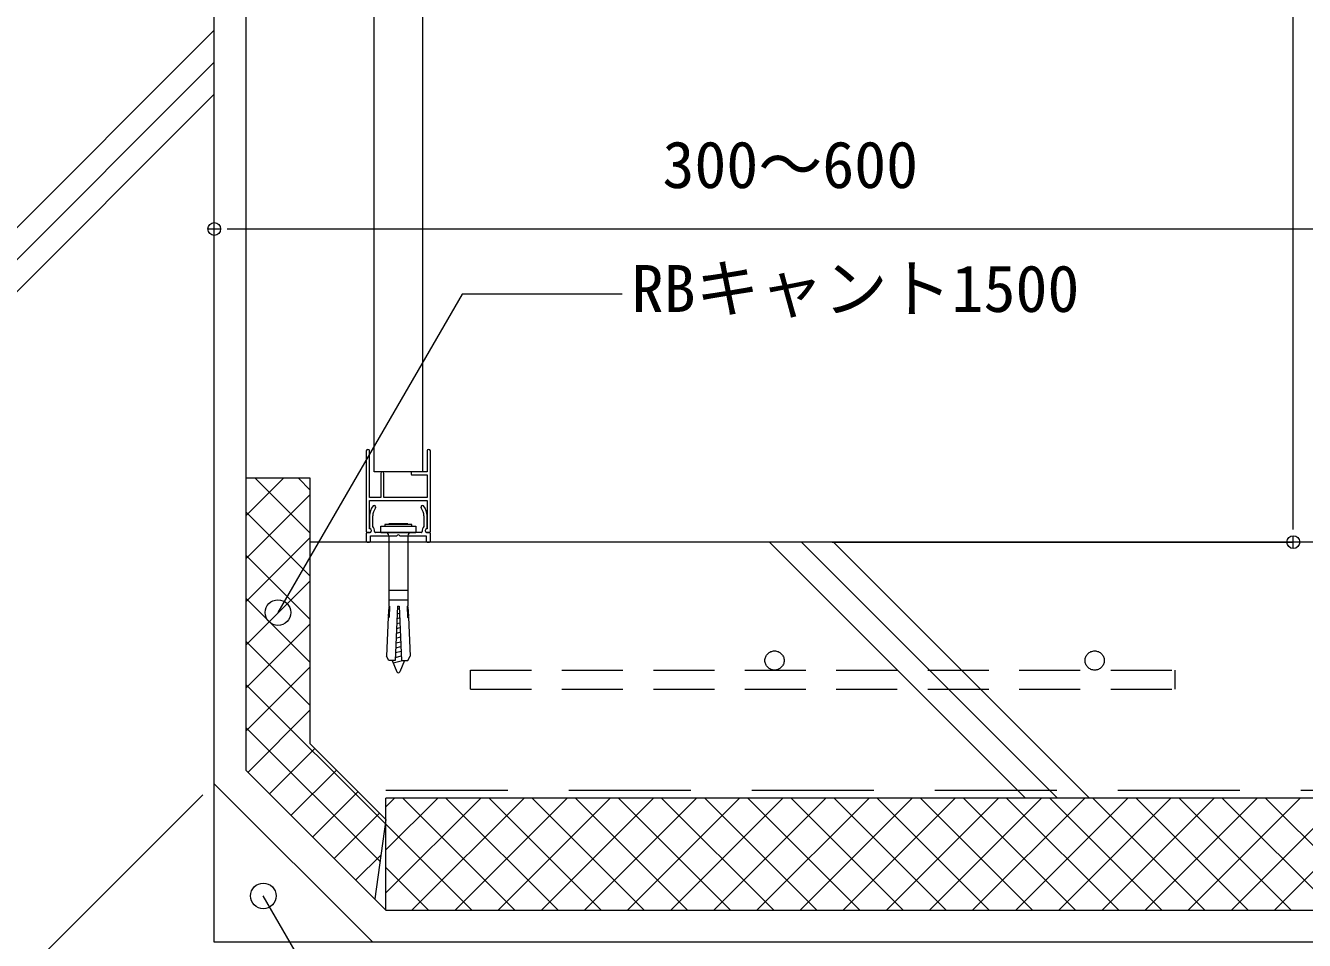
# Model space of a CAD drawing. Units: millimetres, scale not verified. Extents: x -1380 to 1380, y -955 to 955.
# Drawn here: x -458.9 to -59.5, y -309.5 to -23.5 of the extents above; entities that cross this region are included whole.
import ezdxf
from ezdxf.enums import TextEntityAlignment as Align

# ---------------------------------------------------------------- set-up
doc = ezdxf.new("R2010")
doc.units = ezdxf.units.MM
doc.header["$LTSCALE"] = 3
doc.linetypes.add('USER1', pattern=[9.525, 6.35, -3.175])
doc.linetypes.add('USER2', pattern=[19.05, 12.7, -6.35])
for name, color, linetype, lineweight in [('0-0_0', 7, 'Continuous', 9), ('0-1_HATCH', 9, 'Continuous', 18), ('0-3_KUTAI', 3, 'Continuous', 18), ('0-4_BOUSUI', 1, 'Continuous', 18), ('0-5_MOJI', 7, 'Continuous', 18), ('0-7_sunpo', 7, 'Continuous', 18), ('0-8_KANAMONO_SCREW', 4, 'Continuous', 18), ('0-9_dannnetu', 6, 'Continuous', 18), ('0-A_buhin', 2, 'Continuous', 18), ('0-B_KANAMONO', 4, 'Continuous', 18), ('0-C_TENSEN', 4, 'USER1', 18), ('0-E_bousui2', 7, 'USER2', 9)]:
    doc.layers.add(name, color=color, linetype=linetype, lineweight=lineweight)
doc.styles.add('ＭＳ ゴシック', font='')
doc.styles.get('ＭＳ ゴシック').set_extended_font_data('MS Gothic')

# ---------------------------------------------------------------- blocks, each defined once
blk = doc.blocks.new('_DOT')
at = {"layer": '0-0_0'}
for p, q in [((-0.5, 0), (-1, 0)), ((0.25, 0), (-0.25, 0))]:
    blk.add_line(p, q, dxfattribs=at)
blk.add_circle((0, 0), 0.25, dxfattribs=at)

msp = doc.modelspace()

# ---------------------------------------------------------------- linework, layer by layer
at = {"layer": '0-1_HATCH'}
for p, q in [((-600.001, -225), (-400.001, -25)), ((-600.001, -235), (-400.001, -35)), ((-600.001, -245), (-400.001, -45)), ((-390.001, -176.644), (-378.357, -165)), ((-370.001, -182.205), (-387.207, -165)), ((-370.001, -168.735), (-373.736, -165)), ((-390.001, -190.115), (-370.001, -170.115)), ((-370.001, -195.676), (-390.001, -175.676)), ((-390.001, -203.585), (-370.001, -183.585)), ((-226.61, -185), (-146.61, -265)), ((-216.61, -185), (-136.61, -265)), ((-206.61, -185), (-126.61, -265)), ((-370.001, -209.146), (-390.001, -189.146)), ((-390.001, -217.056), (-370.001, -197.056)), ((-370.001, -222.616), (-390.001, -202.616)), ((-390.001, -230.526), (-370.001, -210.526)), ((-370.001, -236.087), (-390.001, -216.087)), ((-390.001, -243.996), (-370.001, -223.996)), ((-346.545, -273.014), (-390.001, -229.557)), ((-389.448, -256.914), (-370.001, -237.467)), ((-348.208, -284.82), (-390.001, -243.028)), ((-382.713, -263.649), (-368.571, -249.507)), ((-375.978, -270.384), (-361.835, -256.242)), ((-369.242, -277.119), (-355.1, -262.977)), ((-346.362, -267.709), (-343.653, -265)), ((-346.362, -281.179), (-330.182, -265)), ((-346.362, -294.649), (-316.712, -265)), ((-306.088, -300), (-341.088, -265)), ((-338.242, -300), (-303.242, -265)), ((-292.618, -300), (-327.618, -265)), ((-324.771, -300), (-289.771, -265)), ((-279.147, -300), (-314.147, -265)), ((-311.301, -300), (-276.301, -265)), ((-265.677, -300), (-300.677, -265)), ((-297.831, -300), (-262.831, -265)), ((-252.207, -300), (-287.207, -265)), ((-284.36, -300), (-249.36, -265)), ((-238.736, -300), (-273.736, -265)), ((-270.89, -300), (-235.89, -265)), ((-225.266, -300), (-260.266, -265)), ((-257.419, -300), (-222.419, -265)), ((-211.796, -300), (-246.796, -265)), ((-243.949, -300), (-208.949, -265)), ((-198.325, -300), (-233.325, -265)), ((-230.479, -300), (-195.479, -265)), ((-184.855, -300), (-219.855, -265)), ((-217.008, -300), (-182.008, -265)), ((-171.384, -300), (-206.384, -265)), ((-203.538, -300), (-168.538, -265)), ((-157.914, -300), (-192.914, -265)), ((-190.067, -300), (-155.067, -265)), ((-144.444, -300), (-179.444, -265)), ((-176.597, -300), (-141.597, -265)), ((-130.973, -300), (-165.973, -265)), ((-163.127, -300), (-128.127, -265)), ((-117.503, -300), (-152.503, -265)), ((-149.656, -300), (-114.656, -265)), ((-104.032, -300), (-139.032, -265)), ((-136.186, -300), (-101.186, -265)), ((-90.562, -300), (-125.562, -265)), ((-122.716, -300), (-87.716, -265)), ((-77.092, -300), (-112.092, -265)), ((-109.245, -300), (-74.245, -265)), ((-63.621, -300), (-98.621, -265)), ((-95.775, -300), (-60.775, -265)), ((-50.151, -300), (-85.151, -265)), ((-82.304, -300), (-47.304, -265)), ((-36.681, -300), (-71.681, -265)), ((-68.834, -300), (-33.834, -265)), ((-362.507, -283.854), (-348.365, -269.712)), ((-319.559, -300), (-346.362, -273.197)), ((-355.772, -290.589), (-347.914, -282.732)), ((-333.029, -300), (-346.362, -286.667))]:
    msp.add_line(p, q, dxfattribs=at)
at = {"layer": '0-3_KUTAI'}
for p, q in [((-54.001, -185), (-370.001, -185)), ((-350.504, -310), (-400.001, -260.502))]:
    msp.add_line(p, q, dxfattribs=at)
msp.add_lwpolyline([(899.999, -310), (-400.001, -310), (-400.001, 170)], dxfattribs=at)
at = {"layer": '0-4_BOUSUI'}
msp.add_line((-346.362, -300), (899.999, -300), dxfattribs=at)
msp.add_lwpolyline([(-346.362, -300), (-390.001, -256.36), (-390.001, 174.142), (-415.859, 200), (-551.341, 200)], dxfattribs=at)
at = {"layer": '0-5_MOJI'}
for points in [[(-272.617, -107.445), (-322.617, -107.445), (-380.103, -207.013)], [(-266.759, -413.217), (-316.759, -413.217), (-384.671, -295.59)]]:
    msp.add_lwpolyline(points, dxfattribs=at)
for centre in [(-380.103, -207.013), (-384.671, -295.59)]:
    msp.add_circle(centre, 4, dxfattribs=at)
at = {"layer": '0-7_sunpo'}
for p, q in [((-62.967, -177), (-62.967, 192)), ((-400.001, -116.352), (-400.001, -87.102)), ((-392.001, -87.102), (-48.001, -87.102)), ((-207.001, -185), (-62.967, -185)), ((-403.537, -264.038), (-453.86, -314.361))]:
    msp.add_line(p, q, dxfattribs=at)
at = {"layer": '0-8_KANAMONO_SCREW'}
for p, q in [((-346.751, -179.5), (-345.501, -179.25)), ((-346.751, -179.5), (-346.751, -180)), ((-339.501, -179.25), (-345.501, -179.25)), ((-338.251, -180), (-338.251, -179.5)), ((-348.001, -180), (-337.001, -180)), ((-348.001, -182), (-348.001, -180)), ((-348.001, -182), (-346.501, -182)), ((-346.501, -182), (-338.501, -182)), ((-345.501, -183), (-345.501, -205)), ((-339.501, -183), (-339.501, -205)), ((-338.501, -182), (-337.001, -182)), ((-337.001, -180), (-337.001, -182)), ((-345.501, -200), (-339.501, -200)), ((-345.501, -203), (-339.501, -203)), ((-345.512, -205.25), (-345.645, -208.247)), ((-345.263, -205.261), (-345.512, -205.25)), ((-345.252, -205.011), (-345.501, -205)), ((-345.252, -205.011), (-345.406, -208.507)), ((-342.751, -205), (-343.501, -222)), ((-342.857, -207.402), (-342.153, -207.226)), ((-342.79, -205.885), (-342.219, -205.742)), ((-342.751, -205), (-342.251, -205)), ((-342.251, -205), (-341.501, -222)), ((-339.751, -205.011), (-339.501, -205)), ((-339.751, -205.011), (-339.597, -208.507)), ((-339.74, -205.261), (-339.49, -205.25)), ((-339.49, -205.25), (-339.358, -208.247)), ((-345.656, -208.496), (-346.19, -220.621)), ((-345.406, -208.507), (-345.656, -208.496)), ((-345.395, -208.258), (-345.645, -208.247)), ((-343.058, -211.952), (-341.957, -211.677)), ((-342.991, -210.435), (-342.022, -210.193)), ((-342.924, -208.918), (-342.088, -208.709)), ((-339.608, -208.258), (-339.358, -208.247)), ((-339.597, -208.507), (-339.347, -208.496)), ((-339.347, -208.496), (-338.812, -220.621)), ((-343.192, -214.985), (-341.826, -214.644)), ((-343.125, -213.469), (-341.891, -213.16)), ((-343.393, -219.535), (-341.629, -219.095)), ((-343.326, -218.019), (-341.695, -217.611)), ((-343.259, -216.502), (-341.76, -216.127)), ((-345.501, -222), (-346.19, -220.621)), ((-343.501, -222), (-345.501, -222)), ((-344.415, -222), (-342.963, -225.504)), ((-344.118, -222.717), (-341.25, -222)), ((-343.459, -221.052), (-341.564, -220.578)), ((-340.588, -222), (-342.039, -225.504)), ((-341.501, -222), (-339.501, -222)), ((-339.501, -222), (-338.812, -220.621))]:
    msp.add_line(p, q, dxfattribs=at)
msp.add_lwpolyline([(-339.501, -179.25), (-338.251, -179.5), (-346.751, -179.5)], dxfattribs=at)
for centre, radius, start, end in [((-346.501, -183), 1, 0, 90), ((-338.501, -183), 1, 90, 180), ((-342.501, -225.313), 0.5, 202.5, 337.5)]:
    msp.add_arc(centre, radius, start, end, dxfattribs=at)
at = {"layer": '0-9_dannnetu'}
for p, q in [((-370.001, -165), (-390.001, -165)), ((-346.362, -300), (-346.362, -265)), ((899.999, -265), (-346.362, -265)), ((-346.362, -271.716), (-349.855, -296.506))]:
    msp.add_line(p, q, dxfattribs=at)
msp.add_lwpolyline([(-346.362, -271.716), (-370.001, -248.076), (-370.001, -165)], dxfattribs=at)
at = {"layer": '0-A_buhin'}
msp.add_lwpolyline([(-335.001, -163), (-350.001, -163), (-350.001, 162), (-335.001, 162)], close=True, dxfattribs=at)
at = {"layer": '0-B_KANAMONO'}
for p, q in [((-352.501, -156.5), (-352.501, -181.7)), ((-332.501, -181.7), (-332.501, -156.5)), ((-338.501, -163.3), (-338.501, -163.7)), ((-351.501, -176.828), (-351.501, -180.551)), ((-350.501, -180.151), (-350.501, -176.828)), ((-334.501, -176.828), (-334.501, -180.151)), ((-333.501, -180.551), (-333.501, -176.828)), ((-352.501, -182.3), (-352.501, -184.7)), ((-352.201, -182), (-351.501, -182)), ((-351.501, -182), (-352.201, -182)), ((-335.377, -182), (-349.625, -182)), ((-333.501, -182), (-332.801, -182)), ((-332.801, -182), (-333.501, -182)), ((-332.501, -184.7), (-332.501, -182.3)), ((-352.201, -185), (-351.501, -185)), ((-333.501, -185), (-332.801, -185))]:
    msp.add_line(p, q, dxfattribs=at)
for points in [[(-348.001, -163.5), (-348.001, -171), (-351.501, -171), (-351.501, -156.5)], [(-333.501, -156.5), (-333.501, -163), (-338.201, -163)], [(-338.201, -164), (-333.501, -164), (-333.501, -171), (-347.001, -171), (-347.001, -163.5)], [(-351.501, -180.8), (-351.501, -172), (-333.501, -172), (-333.501, -180.8)], [(-351.201, -184.7), (-351.201, -183), (-342.96, -183)], [(-342.043, -183), (-333.801, -183), (-333.801, -184.7)]]:
    msp.add_lwpolyline(points, dxfattribs=at)
for centre, radius, start, end in [((-352.001, -156.5), 0.5, 0, 180), ((-333.001, -156.5), 0.5, 0, 180), ((-347.501, -163.5), 0.5, 0, 180), ((-338.201, -163.3), 0.3, 90, 180), ((-338.201, -163.7), 0.3, 180, 270), ((-346.501, -176.828), 5, 141.05756, 180), ((-346.501, -176.828), 4, 141.05756, 180), ((-350.001, -174), 0.5, 321.05756, 141.05756), ((-335.001, -174), 0.5, 38.94244, 218.94244), ((-338.501, -176.828), 4, 360, 38.94244), ((-338.501, -176.828), 5, 0, 38.94244), ((-352.201, -181.7), 0.3, 180, 270), ((-352.201, -182.3), 0.3, 90, 180), ((-351.201, -180.551), 0.3, 180, 250.52878), ((-351.501, -181.4), 0.6, 270, 90), ((-351.501, -181.4), 0.6, 270, 70.52878), ((-351.501, -181.4), 1.6, 350.91528, 51.31781), ((-349.625, -181.7), 0.3, 170.91528, 270), ((-342.501, -183.2), 0.5, 23.57818, 156.42182), ((-335.377, -181.7), 0.3, 270, 9.08472), ((-333.501, -181.4), 1.6, 128.68219, 189.08472), ((-333.501, -181.4), 0.6, 90, 270), ((-333.501, -181.4), 0.6, 109.47122, 270), ((-333.801, -180.551), 0.3, 289.47122, 360), ((-332.801, -181.7), 0.3, 270, 360), ((-332.801, -182.3), 0.3, 0, 90), ((-352.201, -184.7), 0.3, 180, 270), ((-351.501, -184.7), 0.3, 270, 360), ((-333.501, -184.7), 0.3, 180, 270), ((-332.801, -184.7), 0.3, 270, 360)]:
    msp.add_arc(centre, radius, start, end, dxfattribs=at)
at = {"layer": '0-C_TENSEN'}
for q in [(-320.001, -225), (-100.001, -231)]:
    msp.add_line((-320.001, -231), q, dxfattribs=at)
msp.add_lwpolyline([(-320.001, -225), (-100.001, -225), (-100.001, -231)], dxfattribs=at)
for centre in [(-225.001, -222), (-125.001, -222)]:
    msp.add_circle(centre, 3, dxfattribs=at)
at = {"layer": '0-E_bousui2'}
msp.add_line((-346.362, -262.5), (899.999, -262.5), dxfattribs=at)

# ---------------------------------------------------------------- block references
at = {"layer": '0-7_sunpo', "xscale": 8, "yscale": 8}
for p, rotation in [((-400.001, -87.102), 180), ((-62.967, -185), 270)]:
    msp.add_blockref('_DOT', p, dxfattribs=dict(at, rotation=rotation))

# ---------------------------------------------------------------- texts
at = {"layer": '0-5_MOJI', "style": 'ＭＳ ゴシック'}
msp.add_text('RBキャント1500', height=14.66, dxfattribs=at).set_placement((-269.617, -117.445), align=Align.BOTTOM_LEFT)
at = {"layer": '0-7_sunpo', "style": 'ＭＳ ゴシック'}
msp.add_text('300～600', height=14.66, dxfattribs=at).set_placement((-260.001, -78.71), align=Align.BOTTOM_LEFT)

doc.saveas('drawing.dxf')
